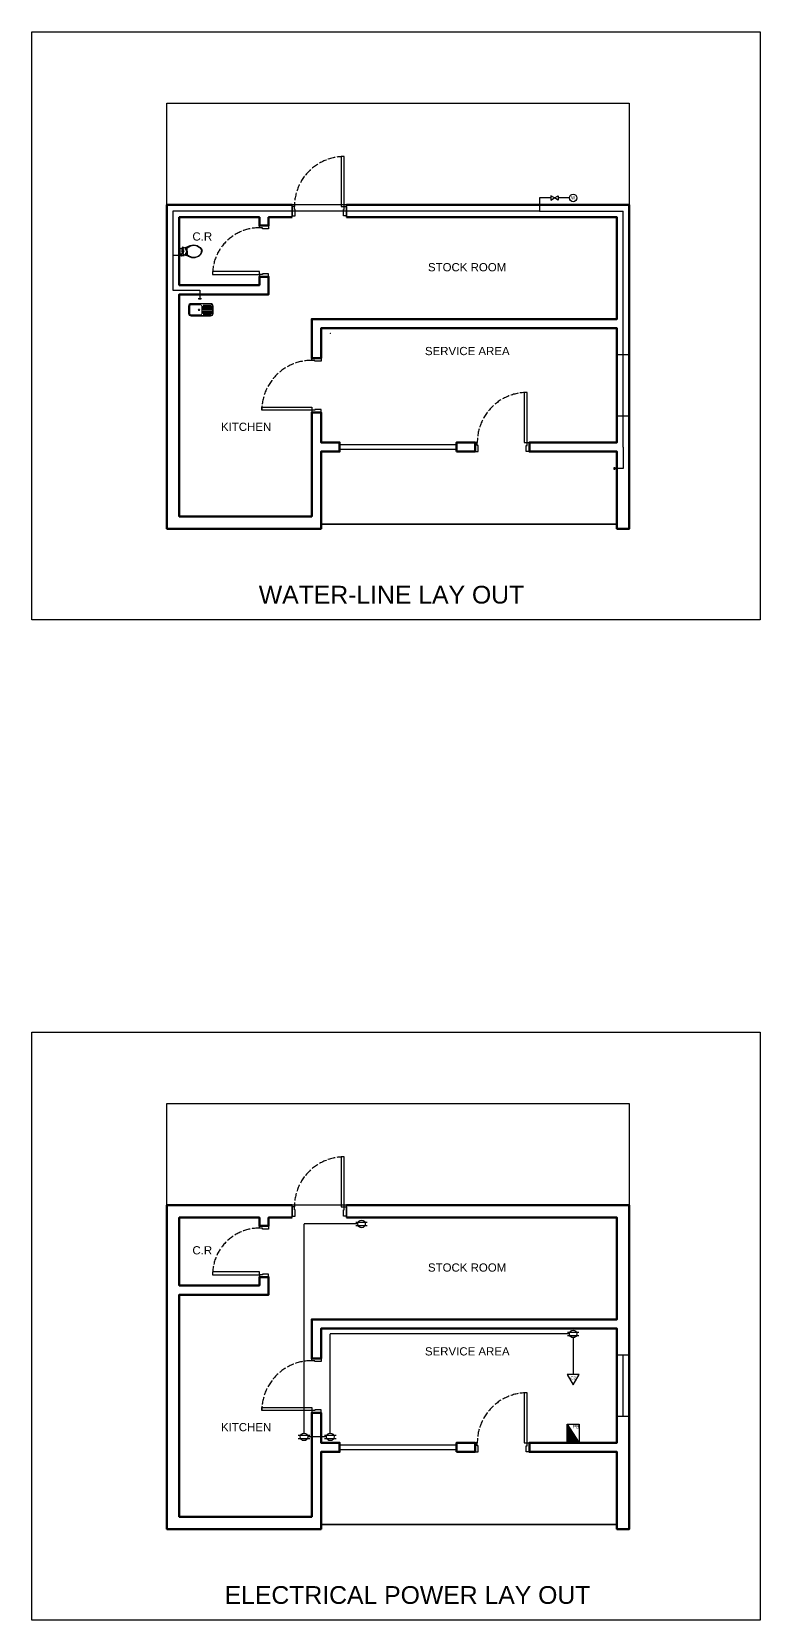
# Model space of a CAD drawing. Header units: centimetres. Extents: x 119643 to 134293, y 52287 to 57994.
# Drawn here: x 121471 to 122652, y 55418 to 57994 of the extents above; entities that cross this region are included whole.
import ezdxf

# ---------------------------------------------------------------- set-up
doc = ezdxf.new("R2010")
doc.units = ezdxf.units.CM
doc.linetypes.add('ACAD_ISO02W100', pattern=[15, 12, -3])
for name, color, linetype in [('doors', 3, 'Continuous'), ('elec light', 40, 'Continuous'), ('elec power', 1, 'Continuous'), ('equipments', 7, 'Continuous'), ('plastic2', 40, 'Continuous'), ('text', 2, 'Continuous'), ('water line', 120, 'Continuous')]:
    doc.layers.add(name, color=color, linetype=linetype)
doc.layers.add('wall', color=254, linetype='Continuous', lineweight=50)
doc.styles.get("Standard").update_dxf_attribs({"font": 'arial.ttf'})

# ---------------------------------------------------------------- blocks, each defined once
blk = doc.blocks.new('SINK_KITCHEN_SNGL')
at = {"color": 8, "linetype": 'Continuous', "lineweight": 18}
for p, q in [((-44.5, -38), (-44.5, -10)), ((-41.5, -10), (-6.5, -10)), ((-41.5, -14), (-6.5, -14)), ((-41.5, -18), (-6.5, -18)), ((-41.5, -22), (-6.5, -22)), ((-41.5, -26), (-6.5, -26)), ((-41.5, -30), (-6.5, -30)), ((-41.5, -34), (-6.5, -34)), ((-41.5, -38), (-6.5, -38)), ((-39.5, -6), (-8.5, -6)), ((-39.5, -42), (-8.5, -42)), ((-36.5, -2), (36.5, -2)), ((36.5, -46), (-36.5, -46)), ((44.5, -10), (44.5, -38))]:
    blk.add_line(p, q, dxfattribs=at)
at = {"color": 7, "linetype": 'Continuous', "lineweight": 18, "flags": 128}
for points in [[(36.5, 0, -0.414214), (46.5, -10), (46.5, -38, -0.414214), (36.5, -48), (-36.5, -48, -0.414214), (-46.5, -38), (-46.5, -10, -0.414214), (-36.5, 0)], [(36.5, -5, -0.414214), (41.5, -10), (41.5, -38, -0.414214), (36.5, -43), (1.5, -43, -0.414214), (-3.5, -38), (-3.5, -10, -0.414214), (1.5, -5)]]:
    blk.add_lwpolyline(points, format="xyb", close=True, dxfattribs=at)
at = {"color": 7, "linetype": 'Continuous', "lineweight": 18}
blk.add_circle((6.5, -24), 3, dxfattribs=at)
at = {"color": 8, "linetype": 'Continuous', "lineweight": 18}
for centre, start, end in [((-36.5, -10), 90, 180), ((-36.5, -38), 180, 270), ((36.5, -10), 0, 90), ((36.5, -38), 270, 0)]:
    blk.add_arc(centre, 8, start, end, dxfattribs=at)

msp = doc.modelspace()

# ---------------------------------------------------------------- hatches: boundary and pattern name
at = {"layer": 'elec light', "linetype": 'Continuous'}
h = msp.add_hatch(color=0, dxfattribs=at)
h.dxf.hatch_style = 1
h.paths.add_polyline_path([(122338.768, 55735.696), (122338.768, 55705.696), (122358.768, 55705.696)])

# ---------------------------------------------------------------- linework, layer by layer
at = {"linetype": 'Continuous'}
for p, q in [((122429.768, 57370.414, 91), (122429.768, 57470.414, 91)), ((122429.768, 55748.196, 91), (122429.768, 55848.196, 91))]:
    msp.add_line(p, q, dxfattribs=at)
for points in [[(121470.527, 57993.794), (122652.23, 57993.794), (122652.23, 57040.018), (121470.527, 57040.018)], [(121470.527, 56371.575), (122652.23, 56371.575), (122652.23, 55417.8), (121470.527, 55417.8)]]:
    msp.add_lwpolyline(points, close=True, dxfattribs=at)
at = {"color": 0, "linetype": 'Continuous'}
for points in [[(122439.768, 57712.914), (121689.768, 57712.914), (121689.768, 57877.995), (122439.768, 57877.995), (122439.768, 57712.914), (121981.056, 57712.914)], [(122439.768, 56090.696), (121689.768, 56090.696), (121689.768, 56255.777), (122439.768, 56255.777), (122439.768, 56090.696), (121981.056, 56090.696)]]:
    msp.add_lwpolyline(points, dxfattribs=at)
at = {"linetype": 'Continuous', "elevation": 91}
for points in [[(122419.768, 57470.414), (122439.768, 57470.414), (122439.768, 57370.414), (122419.768, 57370.414)], [(122419.768, 55848.196), (122439.768, 55848.196), (122439.768, 55748.196), (122419.768, 55748.196)]]:
    msp.add_lwpolyline(points, close=True, dxfattribs=at)
at = {"layer": 'doors'}
for points in [[(121972.556, 57710.414), (121977.556, 57710.414), (121977.556, 57791.414), (121972.556, 57791.414)], [(121896.556, 57705.414), (121896.556, 57710.414), (121893.056, 57710.414), (121893.056, 57695.414), (121898.056, 57695.414), (121898.056, 57705.414)], [(121977.556, 57705.414), (121977.556, 57710.414), (121981.056, 57710.414), (121981.056, 57695.414), (121976.056, 57695.414), (121976.056, 57705.414)], [(121844.768, 57675.914), (121839.768, 57675.914), (121839.768, 57679.414), (121854.768, 57679.414), (121854.768, 57674.414), (121844.768, 57674.414)], [(121839.768, 57604.914), (121763.768, 57604.914), (121763.768, 57599.914), (121839.768, 57599.914)], [(121844.768, 57599.914), (121839.768, 57599.914), (121839.768, 57596.414), (121854.768, 57596.414), (121854.768, 57601.414), (121844.768, 57601.414)], [(121929.768, 57460.914), (121924.768, 57460.914), (121924.768, 57464.414), (121939.768, 57464.414), (121939.768, 57459.414), (121929.768, 57459.414)], [(122269.268, 57327.914), (122274.268, 57327.914), (122274.268, 57408.914), (122269.268, 57408.914)], [(121924.768, 57384.914), (121924.768, 57379.914), (121843.768, 57379.914), (121843.768, 57384.914)], [(121929.768, 57379.914), (121924.768, 57379.914), (121924.768, 57376.414), (121939.768, 57376.414), (121939.768, 57381.414), (121929.768, 57381.414)], [(122193.268, 57322.914), (122193.268, 57327.914), (122189.768, 57327.914), (122189.768, 57312.914), (122194.768, 57312.914), (122194.768, 57322.914)], [(122274.268, 57322.914), (122274.268, 57327.914), (122277.768, 57327.914), (122277.768, 57312.914), (122272.768, 57312.914), (122272.768, 57322.914)], [(121972.556, 56088.196), (121977.556, 56088.196), (121977.556, 56169.196), (121972.556, 56169.196)], [(121896.556, 56083.196), (121896.556, 56088.196), (121893.056, 56088.196), (121893.056, 56073.196), (121898.056, 56073.196), (121898.056, 56083.196)], [(121977.556, 56083.196), (121977.556, 56088.196), (121981.056, 56088.196), (121981.056, 56073.196), (121976.056, 56073.196), (121976.056, 56083.196)], [(121844.768, 56053.696), (121839.768, 56053.696), (121839.768, 56057.196), (121854.768, 56057.196), (121854.768, 56052.196), (121844.768, 56052.196)], [(121839.768, 55982.696), (121763.768, 55982.696), (121763.768, 55977.696), (121839.768, 55977.696)], [(121844.768, 55977.696), (121839.768, 55977.696), (121839.768, 55974.196), (121854.768, 55974.196), (121854.768, 55979.196), (121844.768, 55979.196)], [(121929.768, 55838.696), (121924.768, 55838.696), (121924.768, 55842.196), (121939.768, 55842.196), (121939.768, 55837.196), (121929.768, 55837.196)], [(122269.268, 55705.696), (122274.268, 55705.696), (122274.268, 55786.696), (122269.268, 55786.696)], [(121924.768, 55762.696), (121924.768, 55757.696), (121843.768, 55757.696), (121843.768, 55762.696)], [(121929.768, 55757.696), (121924.768, 55757.696), (121924.768, 55754.196), (121939.768, 55754.196), (121939.768, 55759.196), (121929.768, 55759.196)], [(122193.268, 55700.696), (122193.268, 55705.696), (122189.768, 55705.696), (122189.768, 55690.696), (122194.768, 55690.696), (122194.768, 55700.696)], [(122274.268, 55700.696), (122274.268, 55705.696), (122277.768, 55705.696), (122277.768, 55690.696), (122272.768, 55690.696), (122272.768, 55700.696)]]:
    msp.add_lwpolyline(points, close=True, dxfattribs=at)
at = {"layer": 'doors', "linetype": 'Continuous'}
for points in [[(121969.578, 57316.664), (122159.768, 57316.664), (122159.768, 57324.164), (121969.578, 57324.164)], [(121969.578, 55694.446), (122159.768, 55694.446), (122159.768, 55701.946), (121969.578, 55701.946)]]:
    msp.add_lwpolyline(points, close=True, dxfattribs=at)
at = {"layer": 'doors', "color": 0, "linetype": 'Continuous'}
for points in [[(121939.768, 57195.914), (122419.768, 57195.914), (122419.768, 57194.914), (121939.768, 57194.914)], [(121939.768, 55573.696), (122419.768, 55573.696), (122419.768, 55572.696), (121939.768, 55572.696)]]:
    msp.add_lwpolyline(points, close=True, dxfattribs=at)
at = {"layer": 'doors', "linetype": 'ACAD_ISO02W100'}
for centre, radius in [((121977.556, 57710.414), 81), ((121839.768, 57599.914), 76), ((121924.768, 57379.914), 81), ((122274.268, 57327.914), 81), ((121977.556, 56088.196), 81), ((121839.768, 55977.696), 76), ((121924.768, 55757.696), 81), ((122274.268, 55705.696), 81)]:
    msp.add_arc(centre, radius, 90, 180, dxfattribs=at)
at = {"layer": 'elec light', "color": 0, "linetype": 'Continuous'}
msp.add_line((122338.768, 55735.696), (122358.768, 55705.696), dxfattribs=at)
msp.add_lwpolyline([(122358.768, 55705.696), (122338.768, 55705.696), (122338.768, 55735.696), (122358.768, 55735.696)], close=True, dxfattribs=at)
at = {"layer": 'elec power', "linetype": 'Continuous'}
for p, q in [((121912.191, 55721.315), (121912.191, 56060.196)), ((121999.331, 56060.446), (121912.441, 56060.446)), ((121996.141, 56063.215), (122014.788, 56063.215)), ((121996.141, 56057.678), (122014.788, 56057.678)), ((121954.768, 55721.315), (121954.768, 55881.926)), ((122342.635, 55882.176), (121955.018, 55882.176)), ((122339.445, 55884.944), (122358.092, 55884.944)), ((122339.445, 55879.407), (122358.092, 55879.407)), ((122348.768, 55876.042), (122348.768, 55816.214)), ((121902.867, 55717.95), (121921.514, 55717.95)), ((121902.867, 55712.414), (121921.514, 55712.414)), ((121948.635, 55715.182), (121918.324, 55715.182)), ((121945.445, 55717.95), (121964.092, 55717.95)), ((121945.445, 55712.414), (121964.092, 55712.414))]:
    msp.add_line(p, q, dxfattribs=at)
msp.add_lwpolyline([(122339.056, 55816.192), (122348.806, 55799.392), (122358.48, 55816.236)], close=True, dxfattribs=at)
for centre in [(122005.465, 56060.446), (122348.768, 55882.176), (121912.191, 55715.182), (121954.768, 55715.182)]:
    msp.add_circle(centre, 6.133, dxfattribs=at)
for centre in [(121955.018, 57504.144), (121912.441, 56060.196), (121955.018, 55881.926)]:
    msp.add_arc(centre, 0.25, 90, 180, dxfattribs=at)
at = {"layer": 'equipments'}
for p, q in [((121709.768, 57629.701), (121709.768, 57633.208)), ((121710.578, 57632.263), (121710.578, 57632.398)), ((121710.578, 57630.645), (121710.578, 57632.263)), ((121713.275, 57632.263), (121710.578, 57632.263)), ((121710.578, 57630.51), (121710.578, 57630.645)), ((121713.275, 57630.645), (121710.578, 57630.645)), ((121713.275, 57632.263), (121713.275, 57632.614)), ((121713.275, 57630.645), (121713.275, 57632.263)), ((121713.275, 57630.294), (121713.275, 57630.645)), ((121713.815, 57630.294), (121713.815, 57632.614)), ((121714.188, 57632.614), (121713.815, 57632.614)), ((121716.929, 57630.294), (121713.815, 57630.294)), ((121714.477, 57640.52), (121714.477, 57640.142)), ((121714.477, 57633.936), (121714.477, 57633.558)), ((121716.35, 57635.285), (121714.624, 57635.285)), ((121714.624, 57634.098), (121714.624, 57635.285)), ((121714.624, 57633.232), (121714.624, 57633.397)), ((121716.335, 57640.681), (121714.639, 57640.681)), ((121716.335, 57639.98), (121714.639, 57639.98)), ((121716.335, 57634.098), (121714.639, 57634.098)), ((121716.335, 57633.396), (121714.639, 57633.396)), ((121714.651, 57640.681), (121714.651, 57641.113)), ((121714.678, 57639.464), (121714.678, 57639.777)), ((121714.678, 57636.364), (121714.678, 57635.285)), ((121715.002, 57641.221), (121714.759, 57641.221)), ((121715.973, 57641.221), (121715.002, 57641.221)), ((121715.029, 57644.458), (121715.119, 57643.198)), ((121715.946, 57644.458), (121715.029, 57644.458)), ((121715.487, 57638.411), (121715.043, 57638.154)), ((121715.043, 57638.154), (121715.043, 57637.642)), ((121715.043, 57637.642), (121715.487, 57637.386)), ((121715.119, 57643.198), (121715.245, 57641.437)), ((121715.73, 57644.674), (121715.244, 57644.674)), ((121715.73, 57641.437), (121715.245, 57641.437)), ((121715.433, 57637.634), (121715.433, 57638.162)), ((121715.931, 57638.154), (121715.487, 57638.411)), ((121715.487, 57637.386), (121715.931, 57637.642)), ((121715.487, 57634.098), (121715.487, 57633.396)), ((121715.541, 57637.634), (121715.541, 57638.162)), ((121715.869, 57643.383), (121715.73, 57641.437)), ((121715.946, 57644.458), (121715.869, 57643.383)), ((121715.931, 57637.642), (121715.931, 57638.154)), ((121716.215, 57641.221), (121715.973, 57641.221)), ((121716.296, 57639.464), (121716.296, 57639.777)), ((121716.296, 57636.364), (121716.296, 57635.285)), ((121716.323, 57640.681), (121716.323, 57641.113)), ((121716.35, 57634.098), (121716.35, 57635.285)), ((121716.35, 57633.232), (121716.35, 57633.397)), ((121716.497, 57640.52), (121716.497, 57640.142)), ((121716.497, 57633.936), (121716.497, 57633.558)), ((121716.929, 57632.614), (121716.635, 57632.614)), ((121716.767, 57632.614), (121716.767, 57630.294)), ((121716.929, 57632.614), (121716.929, 57632.177)), ((121716.929, 57632.177), (121716.929, 57631.886)), ((121716.929, 57631.886), (121717.468, 57631.886)), ((121716.929, 57631.886), (121716.929, 57631.023)), ((121716.929, 57631.454), (121717.468, 57631.454)), ((121716.929, 57631.023), (121717.468, 57631.023)), ((121716.929, 57631.023), (121716.929, 57630.294)), ((121717.468, 57631.886), (121717.468, 57631.724)), ((121717.468, 57631.724), (121717.468, 57631.184)), ((121717.468, 57631.724), (121717.738, 57631.724)), ((121717.468, 57631.184), (121717.738, 57631.184)), ((121717.468, 57631.184), (121717.468, 57631.023)), ((121717.738, 57631.724), (121717.738, 57631.184)), ((121721.533, 57642.442), (121720.546, 57642.442)), ((121720.546, 57640.674), (121721.533, 57640.674)), ((121720.546, 57635.004), (121721.533, 57635.004)), ((121721.533, 57633.236), (121720.546, 57633.236)), ((121722.438, 57642.935), (121721.533, 57642.442)), ((121721.533, 57640.674), (121721.533, 57642.442)), ((121721.533, 57637.839), (121721.533, 57640.674)), ((121721.533, 57637.839), (121721.533, 57635.004)), ((121721.533, 57635.004), (121721.533, 57633.236)), ((121722.438, 57632.743), (121721.533, 57633.236))]:
    msp.add_line(p, q, dxfattribs=at)
for points in [[(121713.275, 57632.533, 0.06745904), (121713.297, 57632.372, 0.07981249), (121713.354, 57632.247, 0.10711811), (121713.448, 57632.156, 0.13988915), (121713.545, 57632.129, 0.13988915), (121713.642, 57632.156, 0.10711811), (121713.736, 57632.247, 0.07981249), (121713.793, 57632.372, 0.06745904), (121713.815, 57632.533, 0.06745904)], [(121713.815, 57630.375, 0.06745904), (121713.793, 57630.536, 0.07981249), (121713.736, 57630.661, 0.10711811), (121713.642, 57630.752, 0.13988915), (121713.545, 57630.78, 0.13988915), (121713.448, 57630.752, 0.10711811), (121713.354, 57630.661, 0.07981249), (121713.297, 57630.536, 0.06745904), (121713.275, 57630.375, 0.06745904)], [(121722.438, 57642.935, -0.00898513), (121722.807, 57643.312, -0.18263377)], [(121722.438, 57637.839), (121722.438, 57642.935, -0.44493811)], [(121722.438, 57637.839), (121722.438, 57632.743, 0.00898513)], [(121722.438, 57632.743, 0.00898513), (121722.807, 57632.366, 0.18263377)], [(121722.807, 57643.312, -0.43421705), (121744.233, 57642.442, -0.18263377), (121745.911, 57637.839, -2.69381511)], [(121722.807, 57644.539, -0.04006944), (121724.938, 57645.984, -0.16845003)], [(121722.807, 57643.312), (121722.807, 57644.539, -0.4166064)], [(121722.807, 57632.366, 0.43421705), (121744.233, 57633.236, 0.18263377), (121745.911, 57637.839, 2.69381511)], [(121722.807, 57632.366), (121722.807, 57631.139, 0.4166064)], [(121722.807, 57631.139, 0.0300289), (121724.383, 57630.023, 0.16845003)], [(121724.383, 57630.023, 0.38180108), (121745.509, 57633.729, 0.16845003), (121746.935, 57637.839, 2.88308192)], [(121724.938, 57645.984, -0.37035456), (121745.509, 57641.949, -0.16845003), (121746.935, 57637.839, -2.88308192)]]:
    msp.add_lwpolyline(points, format="xyb", dxfattribs=at)
for points in [[(121713.275, 57631.454, 0.06745904), (121713.297, 57631.293, 0.07981249), (121713.354, 57631.168, 0.10711811), (121713.448, 57631.077, 0.13988915), (121713.545, 57631.05, 0.13988915), (121713.642, 57631.077, 0.10711811), (121713.736, 57631.168, 0.07981249), (121713.793, 57631.293, 0.06745904), (121713.815, 57631.454, 0.06745904), (121713.793, 57631.615, 0.07981249), (121713.736, 57631.74, 0.10711811), (121713.642, 57631.831, 0.13988915), (121713.545, 57631.859, 0.13988915), (121713.448, 57631.831, 0.10711811), (121713.354, 57631.74, 0.07981249), (121713.297, 57631.615, 0.06745904)], [(121714.606, 57640.331, 0.10667346), (121714.629, 57640.221, 0.10151239), (121714.698, 57640.126, 0.09497532), (121714.8, 57640.064, 0.09081883), (121714.922, 57640.041, 0.09081883), (121715.044, 57640.064, 0.09497532), (121715.146, 57640.126, 0.10151239), (121715.215, 57640.221, 0.10667346), (121715.238, 57640.331, 0.10667346), (121715.215, 57640.44, 0.10151239), (121715.146, 57640.535, 0.09497532), (121715.044, 57640.598, 0.09081883), (121714.922, 57640.62, 0.09081883), (121714.8, 57640.598, 0.09497532), (121714.698, 57640.535, 0.10151239), (121714.629, 57640.44, 0.10667346)], [(121714.606, 57633.747, 0.10667346), (121714.629, 57633.638, 0.10151239), (121714.698, 57633.542, 0.09497532), (121714.8, 57633.48, 0.09081883), (121714.922, 57633.458, 0.09081883), (121715.044, 57633.48, 0.09497532), (121715.146, 57633.542, 0.10151239), (121715.215, 57633.638, 0.10667346), (121715.238, 57633.747, 0.10667346), (121715.215, 57633.857, 0.10151239), (121715.146, 57633.952, 0.09497532), (121715.044, 57634.014, 0.09081883), (121714.922, 57634.037, 0.09081883), (121714.8, 57634.014, 0.09497532), (121714.698, 57633.952, 0.10151239), (121714.629, 57633.857, 0.10667346)], [(121715.73, 57640.331, 0.10667346), (121715.754, 57640.221, 0.10151239), (121715.823, 57640.126, 0.09497532), (121715.924, 57640.064, 0.09081883), (121716.046, 57640.041, 0.09081883), (121716.169, 57640.064, 0.09497532), (121716.27, 57640.126, 0.10151239), (121716.339, 57640.221, 0.10667346), (121716.363, 57640.331, 0.10667346), (121716.339, 57640.44, 0.10151239), (121716.27, 57640.535, 0.09497532), (121716.169, 57640.598, 0.09081883), (121716.046, 57640.62, 0.09081883), (121715.924, 57640.598, 0.09497532), (121715.823, 57640.535, 0.10151239), (121715.754, 57640.44, 0.10667346)], [(121715.73, 57633.747, 0.10667346), (121715.754, 57633.638, 0.10151239), (121715.823, 57633.542, 0.09497532), (121715.924, 57633.48, 0.09081883), (121716.046, 57633.458, 0.09081883), (121716.169, 57633.48, 0.09497532), (121716.27, 57633.542, 0.10151239), (121716.339, 57633.638, 0.10667346), (121716.363, 57633.747, 0.10667346), (121716.339, 57633.857, 0.10151239), (121716.27, 57633.952, 0.09497532), (121716.169, 57634.014, 0.09081883), (121716.046, 57634.037, 0.09081883), (121715.924, 57634.014, 0.09497532), (121715.823, 57633.952, 0.10151239), (121715.754, 57633.857, 0.10667346)]]:
    msp.add_lwpolyline(points, format="xyb", close=True, dxfattribs=at)
for centre, radius in [((121715.487, 57637.914), 1.619), ((121715.487, 57637.898), 0.444), ((121715.487, 57637.898), 0.27)]:
    msp.add_circle(centre, radius, dxfattribs=at)
for centre, radius, start, end in [((121709.768, 57632.398), 0.809, 0, 90), ((121709.768, 57630.51), 0.809, 270, 0), ((121737.553, 57637.914), 26.976, 172.376328, 180), ((121737.553, 57637.914), 26.976, 180, 187.623672), ((121737.731, 57637.914), 26.976, 172.376328, 180), ((121737.731, 57637.914), 26.976, 180, 187.623672), ((121711.885, 57641.35), 1.079, 102.161761, 172.376328), ((121711.885, 57634.478), 1.079, 187.623672, 257.838239), ((121712.06, 57641.324), 1.079, 99.580581, 172.434314), ((121712.06, 57634.504), 1.079, 187.565686, 260.419419), ((121683.243, 57774.255), 134.878, 282.161761, 283.669967), ((121683.243, 57501.573), 134.878, 76.590379, 77.838239), ((121694.399, 57745.955), 105.032, 279.580581, 281.385578), ((121694.399, 57529.873), 105.032, 78.907258, 80.419419), ((121713.545, 57631.967), 0.701, 67.380135, 112.619865), ((121713.545, 57630.942), 0.701, 247.380135, 292.619865), ((121714.188, 57633.046), 0.432, 270, 320.912945), ((121714.639, 57640.52), 0.162, 90, 180), ((121714.639, 57640.142), 0.162, 180, 270), ((121714.639, 57633.936), 0.162, 90, 180), ((121714.639, 57633.558), 0.162, 180, 270), ((121714.188, 57633.046), 0.432, 320.912945, 357.246907), ((121714.408, 57639.777), 0.27, 0, 57.653541), ((121714.408, 57639.464), 0.27, 304.849905, 0), ((121714.408, 57636.364), 0.27, 0, 55.150095), ((121710.308, 57633.232), 4.316, 357.246907, 0), ((121714.759, 57641.113), 0.108, 90, 180), ((121715.487, 57640.919), 0.572, 115.087628, 148.109208), ((121715.244, 57644.458), 0.216, 90, 180), ((121715.73, 57644.458), 0.216, 0, 90), ((121715.487, 57640.919), 0.572, 31.890792, 64.912372), ((121694.399, 57745.955), 105.032, 281.785197, 286.04593), ((121683.243, 57774.255), 134.878, 283.998144, 288.006794), ((121716.215, 57641.113), 0.108, 0, 90), ((121716.566, 57639.777), 0.27, 122.346459, 180), ((121716.566, 57639.464), 0.27, 180, 235.150095), ((121716.566, 57636.364), 0.27, 124.849905, 180), ((121716.335, 57640.52), 0.162, 0, 90), ((121716.335, 57640.142), 0.162, 270, 0), ((121716.335, 57633.936), 0.162, 0, 90), ((121716.335, 57633.558), 0.162, 270, 0), ((121720.666, 57633.232), 4.316, 180, 184.939901), ((121716.635, 57632.884), 0.27, 184.939901, 270), ((121694.399, 57529.873), 105.032, 74.140238, 77.613706), ((121683.243, 57501.573), 134.878, 72.240938, 75.537366), ((121717.805, 57631.67), 0.877, 165.749967, 194.250033), ((121717.805, 57631.238), 0.877, 165.749967, 194.250033), ((121716.591, 57631.67), 0.877, 345.749967, 14.250033), ((121716.591, 57631.238), 0.877, 356.478547, 14.250033), ((121716.591, 57631.238), 0.877, 345.749967, 356.478547), ((121720.546, 57641.558), 0.884, 90, 270), ((121720.546, 57634.12), 0.884, 90, 270)]:
    msp.add_arc(centre, radius, start, end, dxfattribs=at)
at = {"layer": 'plastic2', "color": 0, "linetype": 'Continuous'}
for p, q in [((121893.056, 57692.914), (121893.056, 57712.914)), ((121981.056, 57692.914), (121981.056, 57712.914)), ((121893.056, 56070.696), (121893.056, 56090.696)), ((121981.056, 56070.696), (121981.056, 56090.696))]:
    msp.add_line(p, q, dxfattribs=at)
at = {"layer": 'wall', "linetype": 'Continuous'}
for points in [[(121893.056, 57692.914), (121854.768, 57692.914), (121854.768, 57679.414), (121839.768, 57679.414), (121839.768, 57692.914), (121709.768, 57692.914), (121709.768, 57582.914), (121839.768, 57582.914), (121839.768, 57596.414), (121854.768, 57596.414), (121854.768, 57567.914), (121709.768, 57567.914), (121709.768, 57207.914), (121924.768, 57207.914), (121924.768, 57376.414), (121939.768, 57376.414), (121939.768, 57327.914), (121969.768, 57327.914), (121969.768, 57312.914), (121939.768, 57312.914), (121939.768, 57187.914), (121689.768, 57187.914), (121689.768, 57712.914), (121893.056, 57712.914)], [(121981.056, 57712.914), (122439.768, 57712.914), (122439.768, 57187.914), (122419.768, 57187.914), (122419.768, 57312.914), (122277.768, 57312.914), (122277.768, 57327.914), (122419.768, 57327.914), (122419.768, 57352.914), (122419.768, 57384.191)], [(122419.768, 57352.914), (122419.768, 57512.914), (121939.768, 57512.914), (121939.768, 57464.414), (121924.768, 57464.414), (121924.768, 57527.914), (122419.768, 57527.914), (122419.768, 57692.914), (121981.056, 57692.914)], [(121893.056, 56070.696), (121854.768, 56070.696), (121854.768, 56057.196), (121839.768, 56057.196), (121839.768, 56070.696), (121709.768, 56070.696), (121709.768, 55960.696), (121839.768, 55960.696), (121839.768, 55974.196), (121854.768, 55974.196), (121854.768, 55945.696), (121709.768, 55945.696), (121709.768, 55585.696), (121924.768, 55585.696), (121924.768, 55754.196), (121939.768, 55754.196), (121939.768, 55705.696), (121969.768, 55705.696), (121969.768, 55690.696), (121939.768, 55690.696), (121939.768, 55565.696), (121689.768, 55565.696), (121689.768, 56090.696), (121893.056, 56090.696)], [(121981.056, 56090.696), (122439.768, 56090.696), (122439.768, 55565.696), (122419.768, 55565.696), (122419.768, 55690.696), (122277.768, 55690.696), (122277.768, 55705.696), (122419.768, 55705.696), (122419.768, 55730.696), (122419.768, 55761.973)], [(122419.768, 55730.696), (122419.768, 55890.696), (121939.768, 55890.696), (121939.768, 55842.196), (121924.768, 55842.196), (121924.768, 55905.696), (122419.768, 55905.696), (122419.768, 56070.696), (121981.056, 56070.696)]]:
    msp.add_lwpolyline(points, dxfattribs=at)
for points in [[(122159.768, 57312.914), (122189.768, 57312.914), (122189.768, 57327.914), (122159.768, 57327.914)], [(122159.768, 55690.696), (122189.768, 55690.696), (122189.768, 55705.696), (122159.768, 55705.696)]]:
    msp.add_lwpolyline(points, close=True, dxfattribs=at)
at = {"layer": 'water line', "linetype": 'Continuous'}
for p, q in [((122294.351, 57702.914), (121699.232, 57702.914)), ((121699.232, 57702.914), (121699.232, 57631.454)), ((122312.479, 57724.3), (122294.351, 57724.3)), ((122294.351, 57724.3), (122294.351, 57702.914)), ((122294.351, 57702.914), (122429.768, 57702.914)), ((122342.635, 57724.3), (122324.507, 57724.3)), ((122429.768, 57320.414), (122429.768, 57702.914)), ((121699.232, 57631.454), (121709.768, 57631.454)), ((121699.232, 57631.454), (121699.232, 57574.883)), ((121699.232, 57574.883), (121743.205, 57574.883)), ((121743.205, 57574.883), (121743.205, 57560.38)), ((122429.768, 57320.414), (122429.768, 57285.414)), ((122429.768, 57285.414), (122415.265, 57285.414))]:
    msp.add_line(p, q, dxfattribs=at)
at = {"layer": 'water line', "color": 0, "linetype": 'Continuous'}
for points in [[(122318.493, 57724.3), (122312.479, 57727.772), (122312.479, 57720.828)], [(122318.493, 57724.3), (122324.507, 57727.772), (122324.507, 57720.828)]]:
    msp.add_lwpolyline(points, close=True, dxfattribs=at)
at = {"layer": 'water line', "linetype": 'Continuous'}
for points in [[(121744.705, 57561.88), (121744.705, 57560.38), (121741.705, 57560.38), (121741.705, 57561.88)], [(122416.765, 57283.914), (122415.265, 57283.914), (122415.265, 57286.914), (122416.765, 57286.914)]]:
    msp.add_lwpolyline(points, dxfattribs=at)
msp.add_circle((122348.768, 57724.3), 6.133, dxfattribs=at)

# ---------------------------------------------------------------- block references
at = {"layer": 'equipments', "color": 7, "xscale": -0.4301075268818746, "yscale": 0.4301075268818746, "zscale": 0.4301075268818746}
msp.add_blockref('SINK_KITCHEN_SNGL', (121744.768, 57553.237, 85), dxfattribs=at)

# ---------------------------------------------------------------- texts
at = {"linetype": 'Continuous', "char_height": 28.73654, "attachment_point": 1}
for s, insert in [('WATER-LINE LAY OUT', (121838.847, 57095.312)), ('ELECTRICAL POWER LAY OUT', (121783.388, 55473.093))]:
    msp.add_mtext_dynamic_manual_height_columns(s, width=2258.19711, gutter_width=143.683, heights=[0], dxfattribs=dict(at, insert=insert))
at = {"layer": 'elec light', "color": 0, "linetype": 'Continuous'}
msp.add_text('PB', height=5.7404, dxfattribs=at).set_placement((122347.829, 55728.786))
at = {"layer": 'elec power', "color": 0, "linetype": 'Continuous'}
msp.add_text('C2', height=5, dxfattribs=at).set_placement((122344.414, 55808.243))
at = {"layer": 'text', "linetype": 'Continuous'}
for s, height, p in [('C.R', 13.3054, (121731.142, 57655.205)), ('STOCK ROOM', 13.3054, (122113.228, 57605.326)), ('SERVICE AREA', 13.30543, (122108.314, 57469.397)), ('KITCHEN', 13.3054, (121777.426, 57346.521)), ('C.R', 13.3054, (121731.142, 56011.058)), ('STOCK ROOM', 13.3054, (122113.228, 55983.108)), ('SERVICE AREA', 13.30543, (122108.314, 55847.179)), ('KITCHEN', 13.3054, (121777.426, 55724.303))]:
    msp.add_text(s, height=height, dxfattribs=at).set_placement(p)
at = {"layer": 'water line', "color": 0, "linetype": 'Continuous'}
msp.add_text('W', height=5, dxfattribs=at).set_placement((122345.448, 57722.24))

doc.saveas('drawing.dxf')
